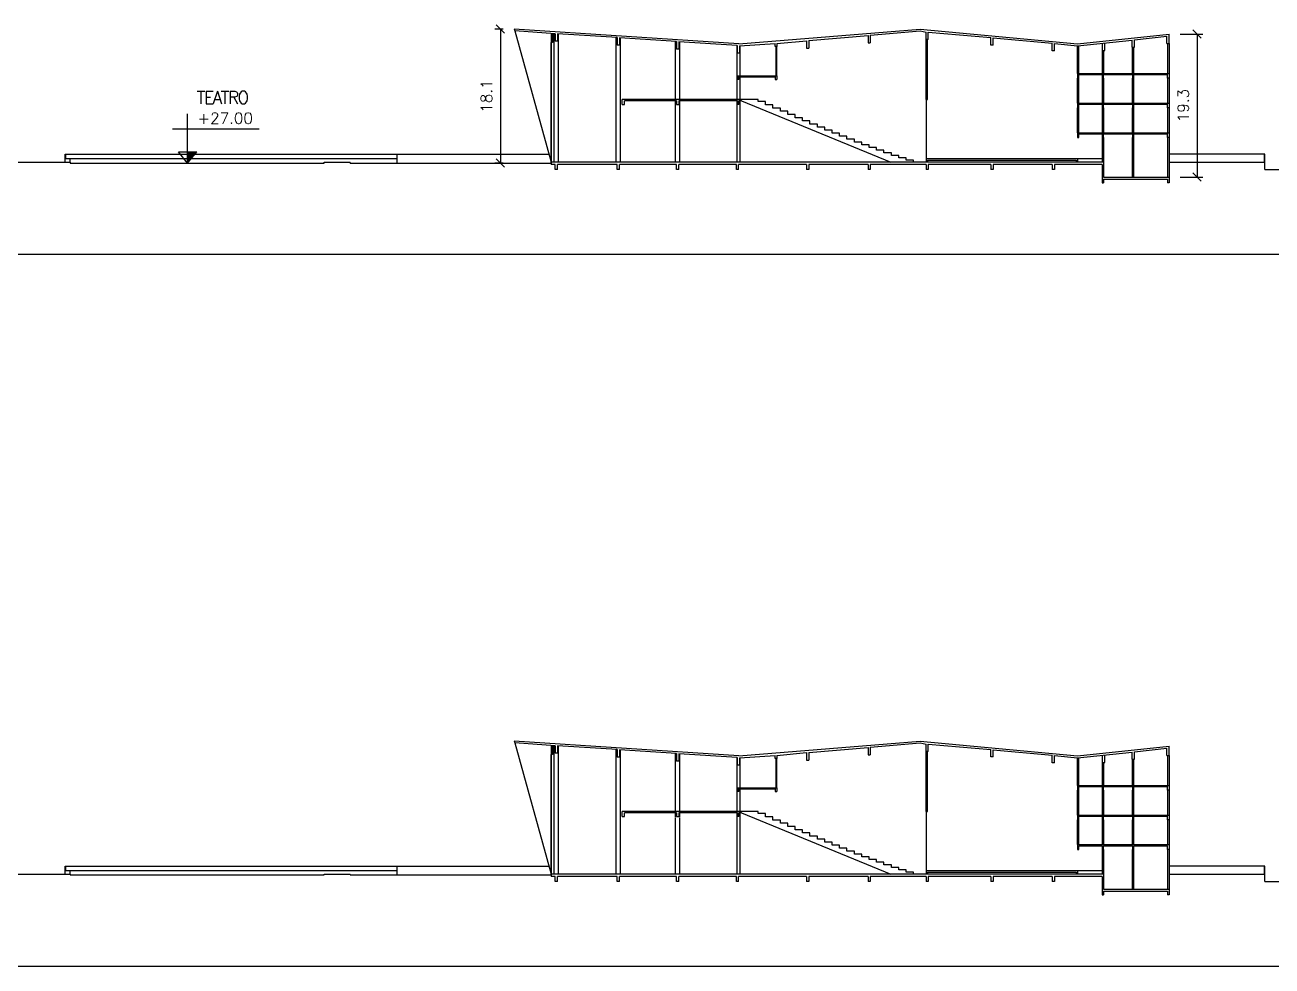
# Model space of a CAD drawing. Header units: millimetres. Extents: x 55520 to 96084, y -58491 to -49645.
# Drawn here: x 73143.9 to 73312.5, y -51116.5 to -50989.3 of the extents above; entities that cross this region are included whole.
import ezdxf
from ezdxf.enums import TextEntityAlignment as Align

# ---------------------------------------------------------------- set-up
doc = ezdxf.new("R2010")
doc.units = ezdxf.units.MM
doc.header["$PDMODE"] = 35
for name, color, linetype in [('Alvenaria Corte', 30, 'Continuous'), ('Alvenaria Vista', 40, 'Continuous'), ('ARQ-COTAS', 1, 'Continuous'), ('ARQ-SÍMBOLOS', 2, 'Continuous'), ('ARQ-TEXTO2', 2, 'Continuous'), ('Cinza', 9, 'Continuous'), ('Esquadrias', 241, 'Continuous'), ('Linha Fina', 100, 'Continuous'), ('Pilares', 181, 'Continuous')]:
    doc.layers.add(name, color=color, linetype=linetype)
doc.styles.add('ROMANS', font='romans.shx')
doc.styles.add('Romans_Anot', font='romans.shx')
doc.dimstyles.new('Escala 1-750', dxfattribs={"dimscale": 7.5, "dimtxt": 0.2, "dimasz": 0.15, "dimexe": 0.1, "dimexo": 0.2, "dimgap": 0.15, "dimtad": 1, "dimzin": 4, "dimdsep": 46, "dimtxsty": 'Romans_Anot', "dimblk": 'OBLIQUE', "dimcen": 0.25, "dimclrd": 256, "dimclre": 256, "dimclrt": 2, "dimadec": 0, "dimazin": 0, "dimtfac": 1, "dimtix": 1, "dimtmove": 2, "dimatfit": 3, "dimfxl": 1, "dimtfillclr": 256, "dimlwd": -1, "dimlwe": -1, "dimarcsym": 0})

# ---------------------------------------------------------------- blocks, each defined once
blk = doc.blocks.new('Nível_Fachada')
at = {"layer": 'ARQ-SÍMBOLOS'}
h = blk.add_hatch(color=1, dxfattribs=at)
h.dxf.hatch_style = 1
h.paths.add_polyline_path([(0.167, 0.202), (0, 0.202), (0, 0)])
at = {"layer": 'ARQ-SÍMBOLOS', "color": 1}
for p, q in [((0, 0), (0, 0.884)), ((-0.271, 0.613), (1.29, 0.613)), ((-0.167, 0.202), (0.167, 0.202)), ((0, 0), (-0.167, 0.202)), ((0, 0), (0.167, 0.202))]:
    blk.add_line(p, q, dxfattribs=at)
at = {"layer": 'ARQ-TEXTO2', "style": 'ROMANS'}
blk.add_attdef('NIVEL-ACABADO', text='', height=0.2, dxfattribs=at).set_placement((0.182, 0.647), align=Align.BOTTOM_LEFT)
blk = doc.blocks.new('_Oblique')
at = {"color": 0, "linetype": 'ByBlock', "lineweight": -2}
blk.add_line((-0.5, -0.5), (0.5, 0.5), dxfattribs=at)
blk = doc.blocks.new('*D28')
at = {"layer": 'ARQ-COTAS', "transparency": 16777216}
for p, q in [((73208.53, -50989.82), (73207.41, -50989.82)), ((73208.16, -50989.82), (73208.16, -51007.92)), ((73208.53, -51007.92), (73207.41, -51007.92))]:
    blk.add_line(p, q, dxfattribs=at)
at = {"layer": 'Defpoints', "color": 0, "transparency": 16777216}
for p in [(73210.03, -50989.82), (73208.16, -51007.92), (73210.03, -51007.92)]:
    blk.add_point(p, dxfattribs=at)
at = {"layer": 'ARQ-COTAS', "transparency": 16777216, "xscale": 1.125, "yscale": 1.125, "zscale": 1.125}
for p, rotation in [((73208.16, -50989.82), 90), ((73208.16, -51007.92), 270)]:
    blk.add_blockref('_Oblique', p, dxfattribs=dict(at, rotation=rotation))
at = {"layer": 'ARQ-COTAS', "color": 2, "transparency": 16777216, "insert": (73206.29, -50998.87), "char_height": 1.5, "attachment_point": 5, "rotation": 90, "style": 'Romans_Anot'}
blk.add_mtext('18.1', dxfattribs=at)
blk = doc.blocks.new('*D29')
at = {"layer": 'ARQ-COTAS', "transparency": 16777216}
for p, q in [((73300.06, -50990.49), (73303.1, -50990.49)), ((73302.35, -50990.49), (73302.35, -51009.82)), ((73300.06, -51009.82), (73303.1, -51009.82))]:
    blk.add_line(p, q, dxfattribs=at)
at = {"layer": 'Defpoints', "color": 0, "transparency": 16777216}
for p in [(73298.56, -50990.49), (73298.56, -51009.82), (73302.35, -51009.82)]:
    blk.add_point(p, dxfattribs=at)
at = {"layer": 'ARQ-COTAS', "transparency": 16777216, "xscale": 1.125, "yscale": 1.125, "zscale": 1.125}
for p, rotation in [((73302.35, -50990.49), 90), ((73302.35, -51009.82), 270)]:
    blk.add_blockref('_Oblique', p, dxfattribs=dict(at, rotation=rotation))
at = {"layer": 'ARQ-COTAS', "color": 2, "transparency": 16777216, "insert": (73300.48, -51000.15), "char_height": 1.5, "attachment_point": 5, "rotation": 90, "style": 'Romans_Anot'}
blk.add_mtext('19.3', dxfattribs=at)

msp = doc.modelspace()

# ---------------------------------------------------------------- linework, layer by layer
at = {"layer": 'Alvenaria Corte'}
for p, q in [((73215.029, -50990.4), (73215.029, -50991.63)), ((73215.229, -50990.413), (73215.229, -50991.63)), ((73265.703, -50999.316), (73265.703, -50991.229)), ((73265.903, -50999.316), (73265.903, -50991.229)), ((73215.229, -50991.63), (73215.029, -50991.63)), ((73286.178, -50995.816), (73286.178, -50992.067)), ((73286.378, -50995.816), (73286.378, -50992.045)), ((73289.515, -50991.738), (73289.515, -50995.816)), ((73289.715, -50992.718), (73289.715, -50995.816)), ((73293.615, -50995.816), (73293.615, -50992.279)), ((73293.815, -50995.816), (73293.815, -50992.279)), ((73298.365, -50991.757), (73298.365, -50995.816)), ((73298.565, -50991.757), (73298.565, -50995.816)), ((73286.178, -50999.816), (73286.178, -50996.466)), ((73286.378, -50999.816), (73286.378, -50996.466)), ((73289.515, -50996.466), (73289.515, -50999.816)), ((73289.715, -50996.466), (73289.715, -50999.816)), ((73293.615, -50999.816), (73293.615, -50996.466)), ((73293.815, -50999.816), (73293.815, -50996.466)), ((73298.365, -50996.466), (73298.365, -50999.816)), ((73298.565, -50996.466), (73298.565, -50999.816)), ((73265.703, -50999.316), (73265.903, -50999.316)), ((73286.178, -51003.816), (73286.178, -51000.466)), ((73286.378, -51003.816), (73286.378, -51000.466)), ((73289.515, -51000.466), (73289.515, -51003.816)), ((73289.715, -51000.466), (73289.715, -51003.816)), ((73293.615, -51003.816), (73293.615, -51000.466)), ((73293.815, -51003.816), (73293.815, -51000.466)), ((73298.365, -51000.466), (73298.365, -51003.816)), ((73298.565, -51000.466), (73298.565, -51003.816)), ((73289.515, -51004.466), (73289.515, -51007.816)), ((73289.715, -51004.466), (73289.715, -51007.816)), ((73293.615, -51009.816), (73293.615, -51004.466)), ((73293.815, -51009.816), (73293.815, -51004.466)), ((73298.365, -51004.466), (73298.365, -51009.816)), ((73298.565, -51004.466), (73298.565, -51009.816)), ((73149.339, -51007.816), (73149.339, -51007.316)), ((73149.339, -51007.316), (73150.001, -51007.316)), ((73150.001, -51007.816), (73150.001, -51007.316)), ((73265.703, -51007.316), (73286.178, -51007.316)), ((73265.703, -51007.316), (73265.703, -51007.816)), ((73265.903, -51007.516), (73265.903, -51007.816)), ((73265.903, -51007.516), (73285.978, -51007.516)), ((73285.978, -51007.516), (73285.978, -51007.816)), ((73286.178, -51007.316), (73286.178, -51007.816)), ((73215.029, -51086.644), (73215.029, -51087.874)), ((73215.229, -51086.657), (73215.229, -51087.874)), ((73265.703, -51095.56), (73265.703, -51087.473)), ((73265.903, -51095.56), (73265.903, -51087.473)), ((73215.229, -51087.874), (73215.029, -51087.874)), ((73286.178, -51092.06), (73286.178, -51088.311)), ((73286.378, -51092.06), (73286.378, -51088.29)), ((73289.515, -51087.982), (73289.515, -51092.06)), ((73289.715, -51088.963), (73289.715, -51092.06)), ((73293.615, -51092.06), (73293.615, -51088.523)), ((73293.815, -51092.06), (73293.815, -51088.523)), ((73298.365, -51088.001), (73298.365, -51092.06)), ((73298.565, -51088.001), (73298.565, -51092.06)), ((73286.178, -51096.06), (73286.178, -51092.71)), ((73286.378, -51096.06), (73286.378, -51092.71)), ((73289.515, -51092.71), (73289.515, -51096.06)), ((73289.715, -51092.71), (73289.715, -51096.06)), ((73293.615, -51096.06), (73293.615, -51092.71)), ((73293.815, -51096.06), (73293.815, -51092.71)), ((73298.365, -51092.71), (73298.365, -51096.06)), ((73298.565, -51092.71), (73298.565, -51096.06)), ((73265.703, -51095.56), (73265.903, -51095.56)), ((73286.178, -51100.06), (73286.178, -51096.71)), ((73286.378, -51100.06), (73286.378, -51096.71)), ((73289.515, -51096.71), (73289.515, -51100.06)), ((73289.715, -51096.71), (73289.715, -51100.06)), ((73293.615, -51100.06), (73293.615, -51096.71)), ((73293.815, -51100.06), (73293.815, -51096.71)), ((73298.365, -51096.71), (73298.365, -51100.06)), ((73298.565, -51096.71), (73298.565, -51100.06)), ((73289.515, -51100.71), (73289.515, -51104.06)), ((73289.715, -51100.71), (73289.715, -51104.06)), ((73293.615, -51106.06), (73293.615, -51100.71)), ((73293.815, -51106.06), (73293.815, -51100.71)), ((73298.365, -51100.71), (73298.365, -51106.06)), ((73298.565, -51100.71), (73298.565, -51106.06)), ((73149.339, -51104.06), (73149.339, -51103.56)), ((73149.339, -51103.56), (73150.001, -51103.56)), ((73150.001, -51104.06), (73150.001, -51103.56)), ((73265.703, -51103.56), (73286.178, -51103.56)), ((73265.703, -51103.56), (73265.703, -51104.06)), ((73265.903, -51103.76), (73265.903, -51104.06)), ((73265.903, -51103.76), (73285.978, -51103.76)), ((73285.978, -51103.76), (73285.978, -51104.06)), ((73286.178, -51103.56), (73286.178, -51104.06))]:
    msp.add_line(p, q, dxfattribs=at)
at = {"layer": 'Alvenaria Vista'}
for p, q in [((73210.104, -50990.071), (73215.029, -51007.816)), ((73215.429, -51007.816), (73215.429, -50990.426)), ((73216.029, -51007.816), (73216.029, -50990.466)), ((73223.817, -51007.816), (73223.817, -50990.96)), ((73224.417, -51007.816), (73224.417, -50991)), ((73231.817, -50999.316), (73231.817, -50991.493)), ((73232.417, -50999.316), (73232.417, -50991.533)), ((73240.117, -50992.046), (73240.117, -51007.816)), ((73240.517, -50992.058), (73240.517, -50996.116)), ((73240.517, -50996.266), (73240.517, -50999.316)), ((73231.817, -51000.166), (73231.817, -50999.516)), ((73232.417, -51000.166), (73232.417, -50999.516)), ((73240.517, -50999.516), (73240.517, -51007.816)), ((73265.703, -50999.316), (73265.703, -51007.316)), ((73231.817, -51007.816), (73231.817, -51000.216)), ((73232.417, -51007.816), (73232.417, -51000.216)), ((73286.178, -51007.316), (73289.515, -51007.316)), ((73210.104, -51086.316), (73215.029, -51104.06)), ((73215.429, -51104.06), (73215.429, -51086.671)), ((73216.029, -51104.06), (73216.029, -51086.711)), ((73223.817, -51104.06), (73223.817, -51087.204)), ((73224.417, -51104.06), (73224.417, -51087.244)), ((73231.817, -51095.56), (73231.817, -51087.737)), ((73232.417, -51095.56), (73232.417, -51087.777)), ((73240.117, -51088.291), (73240.117, -51104.06)), ((73240.517, -51088.302), (73240.517, -51092.36)), ((73240.517, -51092.51), (73240.517, -51095.56)), ((73231.817, -51096.41), (73231.817, -51095.76)), ((73232.417, -51096.41), (73232.417, -51095.76)), ((73240.517, -51095.76), (73240.517, -51104.06)), ((73265.703, -51095.56), (73265.703, -51103.56)), ((73231.817, -51104.06), (73231.817, -51096.46)), ((73232.417, -51104.06), (73232.417, -51096.46)), ((73286.178, -51103.56), (73289.515, -51103.56))]:
    msp.add_line(p, q, dxfattribs=at)
at = {"layer": 'Cinza'}
for p, q in [((73149.389, -51006.716), (73214.724, -51006.716)), ((73194.168, -51006.716), (73194.168, -51007.916)), ((73311.435, -51006.716), (73298.565, -51006.716)), ((73150.001, -51007.316), (73194.168, -51007.316)), ((73149.389, -51102.96), (73214.724, -51102.96)), ((73150.001, -51103.56), (73194.168, -51103.56)), ((73194.168, -51102.96), (73194.168, -51104.16)), ((73311.435, -51102.96), (73298.565, -51102.96))]:
    msp.add_line(p, q, dxfattribs=at)
at = {"layer": 'Esquadrias'}
for p, q in [((73215.029, -51007.816), (73215.029, -50991.63)), ((73215.079, -51007.816), (73215.079, -50991.63)), ((73245.465, -50996.116), (73245.465, -50992.148)), ((73245.515, -50996.116), (73245.515, -50992.148)), ((73215.029, -51104.06), (73215.029, -51087.874)), ((73215.079, -51104.06), (73215.079, -51087.874)), ((73245.465, -51092.36), (73245.465, -51088.392)), ((73245.515, -51092.36), (73245.515, -51088.392))]:
    msp.add_line(p, q, dxfattribs=at)
at = {"layer": 'Linha Fina'}
for p, q in [((73149.339, -51007.316), (73149.339, -51006.716)), ((73149.339, -51006.716), (73149.389, -51006.716)), ((73149.389, -51006.716), (73149.389, -51007.316)), ((73311.485, -51006.716), (73311.435, -51006.716)), ((73311.435, -51006.716), (73311.435, -51007.816)), ((73311.485, -51007.816), (73311.485, -51006.716)), ((73149.339, -51103.56), (73149.339, -51102.96)), ((73149.339, -51102.96), (73149.389, -51102.96)), ((73149.389, -51102.96), (73149.389, -51103.56)), ((73311.485, -51102.96), (73311.435, -51102.96)), ((73311.435, -51102.96), (73311.435, -51104.06)), ((73311.485, -51104.06), (73311.485, -51102.96))]:
    msp.add_line(p, q, dxfattribs=at)
at = {"layer": 'Pilares'}
for p, q in [((73240.417, -50991.816), (73210.029, -50989.816)), ((73210.029, -50989.816), (73210.104, -50990.071)), ((73240.417, -50991.816), (73264.915, -50989.816)), ((73264.915, -50989.816), (73286.178, -50991.816)), ((73215.579, -50990.436), (73210.104, -50990.071)), ((73215.579, -50990.436), (73215.579, -50991.466)), ((73215.879, -50991.466), (73215.579, -50991.466)), ((73223.967, -50990.97), (73215.879, -50990.456)), ((73215.879, -50990.456), (73215.879, -50991.466)), ((73223.967, -50990.97), (73223.967, -50992)), ((73231.967, -50991.503), (73224.267, -50990.99)), ((73231.967, -50991.503), (73231.967, -50992.533)), ((73240.167, -50992.05), (73232.267, -50991.523)), ((73232.267, -50991.523), (73232.267, -50992.533)), ((73245.515, -50991.748), (73249.565, -50991.379)), ((73249.565, -50991.379), (73249.565, -50992.379)), ((73249.865, -50991.353), (73257.865, -50990.669)), ((73249.865, -50991.353), (73249.865, -50992.379)), ((73257.865, -50990.669), (73257.865, -50991.669)), ((73258.165, -50990.644), (73264.914, -50990.067)), ((73258.165, -50990.644), (73258.165, -50991.669)), ((73264.914, -50990.067), (73265.703, -50990.215)), ((73265.703, -50991.229), (73265.703, -50990.215)), ((73266.003, -50991.229), (73265.703, -50991.229)), ((73266.003, -50991.229), (73266.003, -50990.243)), ((73266.003, -50990.243), (73274.465, -50990.951)), ((73274.465, -50991.965), (73274.465, -50990.951)), ((73274.765, -50990.979), (73282.765, -50991.72)), ((73274.765, -50991.965), (73274.765, -50990.979)), ((73286.178, -50991.816), (73298.565, -50990.492)), ((73286.18, -50992.067), (73293.565, -50991.293)), ((73293.565, -50992.279), (73293.565, -50991.293)), ((73293.865, -50991.26), (73298.265, -50990.776)), ((73293.865, -50992.279), (73293.865, -50991.26)), ((73298.265, -50991.757), (73298.265, -50990.771)), ((73298.565, -50991.757), (73298.565, -50990.492)), ((73232.267, -50992.533), (73231.967, -50992.533)), ((73240.167, -50992.05), (73240.167, -50993.066)), ((73240.467, -50993.066), (73240.167, -50993.066)), ((73240.467, -50992.062), (73245.315, -50991.766)), ((73240.467, -50992.062), (73240.467, -50993.066)), ((73245.315, -50992.148), (73245.315, -50991.766)), ((73245.515, -50992.148), (73245.315, -50992.148)), ((73245.515, -50991.748), (73245.515, -50992.148)), ((73249.565, -50992.379), (73249.865, -50992.379)), ((73257.865, -50991.669), (73258.165, -50991.669)), ((73274.765, -50991.965), (73274.465, -50991.965)), ((73282.765, -50992.734), (73282.765, -50991.72)), ((73283.065, -50992.734), (73282.765, -50992.734)), ((73283.065, -50991.747), (73286.18, -50992.067)), ((73283.065, -50992.734), (73283.065, -50991.747)), ((73289.565, -50992.718), (73289.565, -50991.732)), ((73289.565, -50992.718), (73289.865, -50992.718)), ((73289.865, -50992.718), (73289.865, -50991.704)), ((73293.565, -50992.279), (73293.865, -50992.279)), ((73298.265, -50991.757), (73298.565, -50991.757)), ((73240.217, -50996.116), (73245.515, -50996.116)), ((73240.217, -50996.116), (73240.217, -50996.616)), ((73240.417, -50996.616), (73240.217, -50996.616)), ((73240.417, -50996.266), (73245.315, -50996.266)), ((73240.417, -50996.616), (73240.417, -50996.266)), ((73245.315, -50996.266), (73245.315, -50996.616)), ((73245.315, -50996.616), (73245.515, -50996.616)), ((73245.515, -50996.116), (73245.515, -50996.616)), ((73286.178, -50995.816), (73298.565, -50995.816)), ((73286.178, -50995.816), (73286.178, -50996.466)), ((73286.178, -50996.466), (73286.378, -50996.466)), ((73286.378, -50995.966), (73289.515, -50995.966)), ((73286.378, -50996.466), (73286.378, -50995.966)), ((73289.515, -50995.966), (73289.515, -50996.466)), ((73289.515, -50996.466), (73289.715, -50996.466)), ((73289.715, -50996.466), (73289.715, -50995.966)), ((73289.715, -50995.966), (73293.615, -50995.966)), ((73293.615, -50995.966), (73293.615, -50996.466)), ((73293.615, -50996.466), (73293.815, -50996.466)), ((73293.815, -50995.966), (73298.365, -50995.966)), ((73293.815, -50996.466), (73293.815, -50995.966)), ((73298.365, -50996.466), (73298.365, -50995.966)), ((73298.565, -50996.466), (73298.365, -50996.466)), ((73298.565, -50995.816), (73298.565, -50996.466)), ((73298.565, -50995.816), (73298.565, -50996.466)), ((73243.015, -50999.316), (73224.64, -50999.316)), ((73224.64, -51000.016), (73224.64, -50999.316)), ((73224.94, -51000.016), (73224.94, -50999.516)), ((73231.967, -50999.516), (73224.94, -50999.516)), ((73231.967, -50999.516), (73231.967, -51000.016)), ((73240.217, -50999.516), (73232.267, -50999.516)), ((73232.267, -50999.516), (73232.267, -51000.016)), ((73240.217, -51000.016), (73240.217, -50999.516)), ((73240.77, -50999.516), (73240.417, -50999.516)), ((73240.417, -51000.016), (73240.417, -50999.516)), ((73240.77, -50999.516), (73260.95, -51007.816)), ((73243.015, -50999.586), (73243.015, -50999.316)), ((73244.015, -50999.586), (73243.015, -50999.586)), ((73244.015, -51000.036), (73244.015, -50999.586)), ((73286.178, -50999.816), (73298.565, -50999.816)), ((73286.178, -50999.816), (73286.178, -51000.466)), ((73286.378, -50999.966), (73289.515, -50999.966)), ((73286.378, -51000.466), (73286.378, -50999.966)), ((73289.515, -50999.966), (73289.515, -51000.466)), ((73289.715, -50999.966), (73293.615, -50999.966)), ((73289.715, -51000.466), (73289.715, -50999.966)), ((73293.615, -50999.966), (73293.615, -51000.466)), ((73293.815, -51000.466), (73293.815, -50999.966)), ((73293.815, -50999.966), (73298.365, -50999.966)), ((73298.365, -51000.466), (73298.365, -50999.966)), ((73298.565, -50999.816), (73298.565, -51000.466)), ((73298.565, -50999.816), (73298.565, -51000.466)), ((73224.64, -51000.016), (73224.94, -51000.016)), ((73231.967, -51000.016), (73232.267, -51000.016)), ((73240.417, -51000.016), (73240.217, -51000.016)), ((73245.015, -51000.036), (73244.015, -51000.036)), ((73245.015, -51000.486), (73245.015, -51000.036)), ((73246.015, -51000.486), (73245.015, -51000.486)), ((73246.015, -51000.926), (73246.015, -51000.486)), ((73247.015, -51000.926), (73246.015, -51000.926)), ((73247.015, -51001.366), (73247.015, -51000.926)), ((73248.015, -51001.366), (73247.015, -51001.366)), ((73248.015, -51001.796), (73248.015, -51001.366)), ((73286.178, -51000.466), (73286.378, -51000.466)), ((73289.515, -51000.466), (73289.715, -51000.466)), ((73293.615, -51000.466), (73293.815, -51000.466)), ((73298.565, -51000.466), (73298.365, -51000.466)), ((73249.015, -51001.796), (73248.015, -51001.796)), ((73249.015, -51002.226), (73249.015, -51001.796)), ((73250.015, -51002.226), (73249.015, -51002.226)), ((73250.015, -51002.656), (73250.015, -51002.226)), ((73251.015, -51002.656), (73250.015, -51002.656)), ((73251.015, -51003.076), (73251.015, -51002.656)), ((73252.015, -51003.076), (73251.015, -51003.076)), ((73252.015, -51003.486), (73252.015, -51003.076)), ((73253.015, -51003.486), (73252.015, -51003.486)), ((73253.015, -51003.896), (73253.015, -51003.486)), ((73254.015, -51003.896), (73253.015, -51003.896)), ((73254.015, -51004.296), (73254.015, -51003.896)), ((73255.015, -51004.296), (73254.015, -51004.296)), ((73255.015, -51004.696), (73255.015, -51004.296)), ((73256.015, -51004.696), (73255.015, -51004.696)), ((73256.015, -51005.086), (73256.015, -51004.696)), ((73286.178, -51003.816), (73298.565, -51003.816)), ((73286.178, -51003.816), (73286.178, -51004.466)), ((73286.178, -51004.466), (73286.378, -51004.466)), ((73286.378, -51003.966), (73289.515, -51003.966)), ((73286.378, -51004.466), (73286.378, -51003.966)), ((73289.515, -51003.966), (73289.515, -51004.466)), ((73289.515, -51004.466), (73289.715, -51004.466)), ((73289.715, -51003.966), (73293.615, -51003.966)), ((73289.715, -51004.466), (73289.715, -51003.966)), ((73293.615, -51003.966), (73293.615, -51004.466)), ((73293.615, -51004.466), (73293.815, -51004.466)), ((73293.815, -51004.466), (73293.815, -51003.966)), ((73293.815, -51003.966), (73298.365, -51003.966)), ((73298.365, -51004.466), (73298.365, -51003.966)), ((73298.565, -51004.466), (73298.365, -51004.466)), ((73298.565, -51003.816), (73298.565, -51004.466)), ((73257.015, -51005.086), (73256.015, -51005.086)), ((73257.015, -51005.466), (73257.015, -51005.086)), ((73258.015, -51005.466), (73257.015, -51005.466)), ((73258.015, -51005.836), (73258.015, -51005.466)), ((73259.015, -51005.836), (73258.015, -51005.836)), ((73259.015, -51006.196), (73259.015, -51005.836)), ((73260.015, -51006.196), (73259.015, -51006.196)), ((73260.015, -51006.546), (73260.015, -51006.196)), ((73261.015, -51006.546), (73260.015, -51006.546)), ((73261.015, -51006.886), (73261.015, -51006.546)), ((73138.452, -51007.816), (73150.001, -51007.816)), ((73150.001, -51007.816), (73150.001, -51007.916)), ((73150.001, -51007.916), (73184.359, -51007.916)), ((73184.359, -51007.916), (73184.359, -51007.816)), ((73184.359, -51007.816), (73187.85, -51007.816)), ((73187.85, -51007.916), (73187.85, -51007.816)), ((73187.85, -51007.916), (73215.029, -51007.916)), ((73215.029, -51007.916), (73215.029, -51007.816)), ((73289.715, -51007.816), (73215.029, -51007.816)), ((73215.029, -51007.816), (73215.029, -51008.116)), ((73215.579, -51008.116), (73215.029, -51008.116)), ((73215.579, -51008.816), (73215.579, -51008.116)), ((73215.879, -51008.816), (73215.879, -51008.116)), ((73223.967, -51008.116), (73215.879, -51008.116)), ((73223.967, -51008.816), (73223.967, -51008.116)), ((73231.967, -51008.116), (73224.267, -51008.116)), ((73224.267, -51008.816), (73224.267, -51008.116)), ((73231.967, -51008.816), (73231.967, -51008.116)), ((73232.267, -51008.816), (73232.267, -51008.116)), ((73240.067, -51008.116), (73232.267, -51008.116)), ((73240.067, -51008.816), (73240.067, -51008.116)), ((73240.367, -51008.816), (73240.367, -51008.116)), ((73249.565, -51008.116), (73240.367, -51008.116)), ((73249.565, -51008.116), (73249.565, -51008.816)), ((73257.865, -51008.116), (73249.865, -51008.116)), ((73249.865, -51008.116), (73249.865, -51008.816)), ((73257.865, -51008.116), (73257.865, -51008.816)), ((73258.165, -51008.116), (73258.165, -51008.816)), ((73265.703, -51008.116), (73258.165, -51008.116)), ((73262.015, -51006.886), (73261.015, -51006.886)), ((73262.015, -51007.216), (73262.015, -51006.886)), ((73263.015, -51007.216), (73262.015, -51007.216)), ((73263.015, -51007.526), (73263.015, -51007.216)), ((73264.015, -51007.526), (73263.015, -51007.526)), ((73264.015, -51007.816), (73264.015, -51007.526)), ((73265.703, -51008.116), (73265.703, -51008.816)), ((73274.465, -51008.116), (73266.003, -51008.116)), ((73266.003, -51008.116), (73266.003, -51008.816)), ((73274.465, -51008.116), (73274.465, -51008.816)), ((73274.765, -51008.116), (73274.765, -51008.816)), ((73282.765, -51008.116), (73274.765, -51008.116)), ((73282.765, -51008.116), (73282.765, -51008.816)), ((73283.065, -51008.116), (73283.065, -51008.816)), ((73289.515, -51008.116), (73283.065, -51008.116)), ((73289.515, -51008.116), (73289.515, -51010.616)), ((73289.715, -51007.816), (73289.715, -51009.816)), ((73298.565, -51007.816), (73311.485, -51007.816)), ((73311.485, -51008.816), (73311.485, -51007.816)), ((73215.879, -51008.816), (73215.579, -51008.816)), ((73224.267, -51008.816), (73223.967, -51008.816)), ((73232.267, -51008.816), (73231.967, -51008.816)), ((73240.367, -51008.816), (73240.067, -51008.816)), ((73249.865, -51008.816), (73249.565, -51008.816)), ((73258.165, -51008.816), (73257.865, -51008.816)), ((73266.003, -51008.816), (73265.703, -51008.816)), ((73274.765, -51008.816), (73274.465, -51008.816)), ((73283.065, -51008.816), (73282.765, -51008.816)), ((73289.715, -51009.816), (73298.565, -51009.816)), ((73289.715, -51010.116), (73289.715, -51010.616)), ((73289.715, -51010.116), (73298.365, -51010.116)), ((73298.365, -51010.116), (73298.365, -51010.616)), ((73298.565, -51009.816), (73298.565, -51010.616)), ((73311.485, -51008.816), (73313.474, -51008.816)), ((73289.515, -51010.616), (73289.715, -51010.616)), ((73298.565, -51010.616), (73298.365, -51010.616)), ((72815.737, -51020.226), (73470.397, -51020.226)), ((73240.417, -51088.06), (73210.029, -51086.06)), ((73210.029, -51086.06), (73210.104, -51086.316)), ((73215.579, -51086.681), (73210.104, -51086.316)), ((73215.579, -51086.681), (73215.579, -51087.711)), ((73223.967, -51087.214), (73215.879, -51086.701)), ((73215.879, -51086.701), (73215.879, -51087.711)), ((73223.967, -51087.214), (73223.967, -51088.244)), ((73231.967, -51087.747), (73224.267, -51087.234)), ((73240.417, -51088.06), (73264.915, -51086.06)), ((73245.515, -51087.992), (73249.565, -51087.623)), ((73249.565, -51087.623), (73249.565, -51088.623)), ((73249.865, -51087.598), (73257.865, -51086.914)), ((73249.865, -51087.598), (73249.865, -51088.623)), ((73257.865, -51086.914), (73257.865, -51087.914)), ((73258.165, -51086.888), (73264.914, -51086.311)), ((73258.165, -51086.888), (73258.165, -51087.914)), ((73264.914, -51086.311), (73265.703, -51086.459)), ((73264.915, -51086.06), (73286.178, -51088.06)), ((73265.703, -51087.473), (73265.703, -51086.459)), ((73266.003, -51087.473), (73265.703, -51087.473)), ((73266.003, -51087.473), (73266.003, -51086.487)), ((73266.003, -51086.487), (73274.465, -51087.196)), ((73274.465, -51088.209), (73274.465, -51087.196)), ((73274.765, -51087.223), (73282.765, -51087.964)), ((73274.765, -51088.209), (73274.765, -51087.223)), ((73286.178, -51088.06), (73298.565, -51086.736)), ((73286.18, -51088.312), (73293.565, -51087.537)), ((73293.565, -51088.523), (73293.565, -51087.537)), ((73293.865, -51087.504), (73298.265, -51087.021)), ((73293.865, -51088.523), (73293.865, -51087.504)), ((73298.265, -51088.001), (73298.265, -51087.015)), ((73298.565, -51088.001), (73298.565, -51086.736)), ((73215.879, -51087.711), (73215.579, -51087.711)), ((73231.967, -51087.747), (73231.967, -51088.777)), ((73232.267, -51088.777), (73231.967, -51088.777)), ((73240.167, -51088.294), (73232.267, -51087.767)), ((73232.267, -51087.767), (73232.267, -51088.777)), ((73240.167, -51088.294), (73240.167, -51089.311)), ((73240.467, -51089.311), (73240.167, -51089.311)), ((73240.467, -51088.307), (73245.315, -51088.011)), ((73240.467, -51088.307), (73240.467, -51089.311)), ((73245.315, -51088.392), (73245.315, -51088.011)), ((73245.515, -51088.392), (73245.315, -51088.392)), ((73245.515, -51087.992), (73245.515, -51088.392)), ((73249.565, -51088.623), (73249.865, -51088.623)), ((73257.865, -51087.914), (73258.165, -51087.914)), ((73274.765, -51088.209), (73274.465, -51088.209)), ((73282.765, -51088.978), (73282.765, -51087.964)), ((73283.065, -51088.978), (73282.765, -51088.978)), ((73283.065, -51087.992), (73286.18, -51088.312)), ((73283.065, -51088.978), (73283.065, -51087.992)), ((73289.565, -51088.963), (73289.565, -51087.977)), ((73289.565, -51088.963), (73289.865, -51088.963)), ((73289.865, -51088.963), (73289.865, -51087.949)), ((73293.565, -51088.523), (73293.865, -51088.523)), ((73298.265, -51088.001), (73298.565, -51088.001)), ((73240.217, -51092.36), (73245.515, -51092.36)), ((73240.217, -51092.36), (73240.217, -51092.86)), ((73240.417, -51092.51), (73245.315, -51092.51)), ((73240.417, -51092.86), (73240.417, -51092.51)), ((73245.315, -51092.51), (73245.315, -51092.86)), ((73245.515, -51092.36), (73245.515, -51092.86)), ((73286.178, -51092.06), (73298.565, -51092.06)), ((73286.178, -51092.06), (73286.178, -51092.71)), ((73286.178, -51092.71), (73286.378, -51092.71)), ((73286.378, -51092.21), (73289.515, -51092.21)), ((73286.378, -51092.71), (73286.378, -51092.21)), ((73289.515, -51092.21), (73289.515, -51092.71)), ((73289.515, -51092.71), (73289.715, -51092.71)), ((73289.715, -51092.71), (73289.715, -51092.21)), ((73289.715, -51092.21), (73293.615, -51092.21)), ((73293.615, -51092.21), (73293.615, -51092.71)), ((73293.615, -51092.71), (73293.815, -51092.71)), ((73293.815, -51092.21), (73298.365, -51092.21)), ((73293.815, -51092.71), (73293.815, -51092.21)), ((73298.365, -51092.71), (73298.365, -51092.21)), ((73298.565, -51092.71), (73298.365, -51092.71)), ((73298.565, -51092.06), (73298.565, -51092.71)), ((73298.565, -51092.06), (73298.565, -51092.71)), ((73240.417, -51092.86), (73240.217, -51092.86)), ((73245.315, -51092.86), (73245.515, -51092.86)), ((73243.015, -51095.56), (73224.64, -51095.56)), ((73224.64, -51096.26), (73224.64, -51095.56)), ((73224.94, -51096.26), (73224.94, -51095.76)), ((73231.967, -51095.76), (73224.94, -51095.76)), ((73231.967, -51095.76), (73231.967, -51096.26)), ((73240.217, -51095.76), (73232.267, -51095.76)), ((73232.267, -51095.76), (73232.267, -51096.26)), ((73240.217, -51096.26), (73240.217, -51095.76)), ((73240.77, -51095.76), (73240.417, -51095.76)), ((73240.417, -51096.26), (73240.417, -51095.76)), ((73240.77, -51095.76), (73260.95, -51104.06)), ((73243.015, -51095.83), (73243.015, -51095.56)), ((73244.015, -51095.83), (73243.015, -51095.83)), ((73244.015, -51096.28), (73244.015, -51095.83)), ((73286.178, -51096.06), (73298.565, -51096.06)), ((73286.178, -51096.06), (73286.178, -51096.71)), ((73298.565, -51096.06), (73298.565, -51096.71)), ((73298.565, -51096.06), (73298.565, -51096.71)), ((73224.64, -51096.26), (73224.94, -51096.26)), ((73231.967, -51096.26), (73232.267, -51096.26)), ((73240.417, -51096.26), (73240.217, -51096.26)), ((73245.015, -51096.28), (73244.015, -51096.28)), ((73245.015, -51096.73), (73245.015, -51096.28)), ((73246.015, -51096.73), (73245.015, -51096.73)), ((73246.015, -51097.17), (73246.015, -51096.73)), ((73247.015, -51097.17), (73246.015, -51097.17)), ((73247.015, -51097.61), (73247.015, -51097.17)), ((73248.015, -51097.61), (73247.015, -51097.61)), ((73248.015, -51098.04), (73248.015, -51097.61)), ((73286.178, -51096.71), (73286.378, -51096.71)), ((73286.378, -51096.21), (73289.515, -51096.21)), ((73286.378, -51096.71), (73286.378, -51096.21)), ((73289.515, -51096.21), (73289.515, -51096.71)), ((73289.515, -51096.71), (73289.715, -51096.71)), ((73289.715, -51096.21), (73293.615, -51096.21)), ((73289.715, -51096.71), (73289.715, -51096.21)), ((73293.615, -51096.21), (73293.615, -51096.71)), ((73293.615, -51096.71), (73293.815, -51096.71)), ((73293.815, -51096.71), (73293.815, -51096.21)), ((73293.815, -51096.21), (73298.365, -51096.21)), ((73298.365, -51096.71), (73298.365, -51096.21)), ((73298.565, -51096.71), (73298.365, -51096.71)), ((73249.015, -51098.04), (73248.015, -51098.04)), ((73249.015, -51098.47), (73249.015, -51098.04)), ((73250.015, -51098.47), (73249.015, -51098.47)), ((73250.015, -51098.9), (73250.015, -51098.47)), ((73251.015, -51098.9), (73250.015, -51098.9)), ((73251.015, -51099.32), (73251.015, -51098.9)), ((73252.015, -51099.32), (73251.015, -51099.32)), ((73252.015, -51099.73), (73252.015, -51099.32)), ((73253.015, -51099.73), (73252.015, -51099.73)), ((73253.015, -51100.14), (73253.015, -51099.73)), ((73254.015, -51100.14), (73253.015, -51100.14)), ((73254.015, -51100.54), (73254.015, -51100.14)), ((73255.015, -51100.54), (73254.015, -51100.54)), ((73255.015, -51100.94), (73255.015, -51100.54)), ((73256.015, -51100.94), (73255.015, -51100.94)), ((73256.015, -51101.33), (73256.015, -51100.94)), ((73286.178, -51100.06), (73298.565, -51100.06)), ((73286.178, -51100.06), (73286.178, -51100.71)), ((73286.178, -51100.71), (73286.378, -51100.71)), ((73286.378, -51100.21), (73289.515, -51100.21)), ((73286.378, -51100.71), (73286.378, -51100.21)), ((73289.515, -51100.21), (73289.515, -51100.71)), ((73289.515, -51100.71), (73289.715, -51100.71)), ((73289.715, -51100.21), (73293.615, -51100.21)), ((73289.715, -51100.71), (73289.715, -51100.21)), ((73293.615, -51100.21), (73293.615, -51100.71)), ((73293.615, -51100.71), (73293.815, -51100.71)), ((73293.815, -51100.71), (73293.815, -51100.21)), ((73293.815, -51100.21), (73298.365, -51100.21)), ((73298.365, -51100.71), (73298.365, -51100.21)), ((73298.565, -51100.71), (73298.365, -51100.71)), ((73298.565, -51100.06), (73298.565, -51100.71)), ((73257.015, -51101.33), (73256.015, -51101.33)), ((73257.015, -51101.71), (73257.015, -51101.33)), ((73258.015, -51101.71), (73257.015, -51101.71)), ((73258.015, -51102.08), (73258.015, -51101.71)), ((73259.015, -51102.08), (73258.015, -51102.08)), ((73259.015, -51102.44), (73259.015, -51102.08)), ((73260.015, -51102.44), (73259.015, -51102.44)), ((73260.015, -51102.79), (73260.015, -51102.44)), ((73261.015, -51102.79), (73260.015, -51102.79)), ((73261.015, -51103.13), (73261.015, -51102.79)), ((73138.452, -51104.06), (73150.001, -51104.06)), ((73150.001, -51104.06), (73150.001, -51104.16)), ((73150.001, -51104.16), (73184.359, -51104.16)), ((73184.359, -51104.16), (73184.359, -51104.06)), ((73184.359, -51104.06), (73187.85, -51104.06)), ((73187.85, -51104.16), (73187.85, -51104.06)), ((73187.85, -51104.16), (73215.029, -51104.16)), ((73215.029, -51104.16), (73215.029, -51104.06)), ((73289.715, -51104.06), (73215.029, -51104.06)), ((73215.029, -51104.06), (73215.029, -51104.36)), ((73215.579, -51104.36), (73215.029, -51104.36)), ((73215.579, -51105.06), (73215.579, -51104.36)), ((73215.879, -51105.06), (73215.879, -51104.36)), ((73223.967, -51104.36), (73215.879, -51104.36)), ((73223.967, -51105.06), (73223.967, -51104.36)), ((73231.967, -51104.36), (73224.267, -51104.36)), ((73224.267, -51105.06), (73224.267, -51104.36)), ((73231.967, -51105.06), (73231.967, -51104.36)), ((73232.267, -51105.06), (73232.267, -51104.36)), ((73240.067, -51104.36), (73232.267, -51104.36)), ((73240.067, -51105.06), (73240.067, -51104.36)), ((73240.367, -51105.06), (73240.367, -51104.36)), ((73249.565, -51104.36), (73240.367, -51104.36)), ((73249.565, -51104.36), (73249.565, -51105.06)), ((73257.865, -51104.36), (73249.865, -51104.36)), ((73249.865, -51104.36), (73249.865, -51105.06)), ((73257.865, -51104.36), (73257.865, -51105.06)), ((73258.165, -51104.36), (73258.165, -51105.06)), ((73265.703, -51104.36), (73258.165, -51104.36)), ((73262.015, -51103.13), (73261.015, -51103.13)), ((73262.015, -51103.46), (73262.015, -51103.13)), ((73263.015, -51103.46), (73262.015, -51103.46)), ((73263.015, -51103.77), (73263.015, -51103.46)), ((73264.015, -51103.77), (73263.015, -51103.77)), ((73264.015, -51104.06), (73264.015, -51103.77)), ((73265.703, -51104.36), (73265.703, -51105.06)), ((73274.465, -51104.36), (73266.003, -51104.36)), ((73266.003, -51104.36), (73266.003, -51105.06)), ((73274.465, -51104.36), (73274.465, -51105.06)), ((73274.765, -51104.36), (73274.765, -51105.06)), ((73282.765, -51104.36), (73274.765, -51104.36)), ((73282.765, -51104.36), (73282.765, -51105.06)), ((73283.065, -51104.36), (73283.065, -51105.06)), ((73289.515, -51104.36), (73283.065, -51104.36)), ((73289.515, -51104.36), (73289.515, -51106.86)), ((73289.715, -51104.06), (73289.715, -51106.06)), ((73298.565, -51104.06), (73311.485, -51104.06)), ((73311.485, -51105.06), (73311.485, -51104.06)), ((73215.879, -51105.06), (73215.579, -51105.06)), ((73224.267, -51105.06), (73223.967, -51105.06)), ((73232.267, -51105.06), (73231.967, -51105.06)), ((73240.367, -51105.06), (73240.067, -51105.06)), ((73249.865, -51105.06), (73249.565, -51105.06)), ((73258.165, -51105.06), (73257.865, -51105.06)), ((73266.003, -51105.06), (73265.703, -51105.06)), ((73274.765, -51105.06), (73274.465, -51105.06)), ((73283.065, -51105.06), (73282.765, -51105.06)), ((73289.715, -51106.06), (73298.565, -51106.06)), ((73298.565, -51106.06), (73298.565, -51106.86)), ((73311.485, -51105.06), (73313.474, -51105.06)), ((73289.515, -51106.86), (73289.715, -51106.86)), ((73289.715, -51106.36), (73289.715, -51106.86)), ((73289.715, -51106.36), (73298.365, -51106.36)), ((73298.365, -51106.36), (73298.365, -51106.86)), ((73298.565, -51106.86), (73298.365, -51106.86)), ((72815.737, -51116.47), (73470.397, -51116.47))]:
    msp.add_line(p, q, dxfattribs=at)
for points in [[(73224.267, -50990.99), (73224.267, -50992), (73223.967, -50992)], [(73224.267, -51087.234), (73224.267, -51088.244), (73223.967, -51088.244)]]:
    msp.add_lwpolyline(points, dxfattribs=at)

# ---------------------------------------------------------------- block references
at = {"layer": 'ARQ-SÍMBOLOS', "xscale": 7.5, "yscale": 7.5, "zscale": 7.5}
msp.add_blockref('Nível_Fachada', (73165.89, -51007.916), dxfattribs=at).add_auto_attribs({'NIVEL-ACABADO': '+27.00 '})

# ---------------------------------------------------------------- texts
at = {"layer": 'ARQ-TEXTO2', "insert": (73163.789, -50998.218), "char_height": 1.68413, "width": 14.22, "attachment_point": 1, "style": 'ROMANS'}
msp.add_mtext('\\pi3.3207;{\\T0.85;TEATRO}', dxfattribs=at)

# ---------------------------------------------------------------- dimensions: what is measured, and where the dimension line sits
at = {"layer": 'ARQ-COTAS'}
for base, p1, p2, text, picture, middle in [((73208.16, -51007.916), (73210.029, -50989.816), (73210.029, -51007.916), '18.1', '*D28', (73206.285, -50998.866)), ((73302.355, -51009.816), (73298.565, -50990.492), (73298.565, -51009.816), '19.3', '*D29', (73300.48, -51000.154))]:
    dim = msp.add_linear_dim(base=base, p1=p1, p2=p2, angle=90, text=text, dimstyle='Escala 1-750', dxfattribs=at)
    dim.commit()
    dim.dimension.update_dxf_attribs({"geometry": picture, "text_midpoint": middle})

doc.saveas('drawing.dxf')
